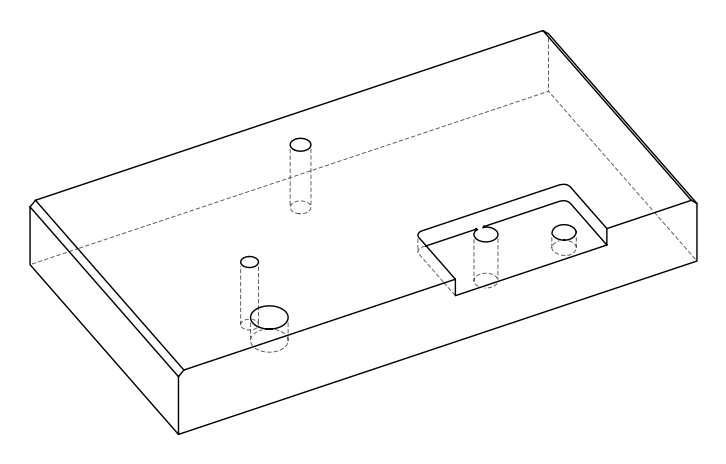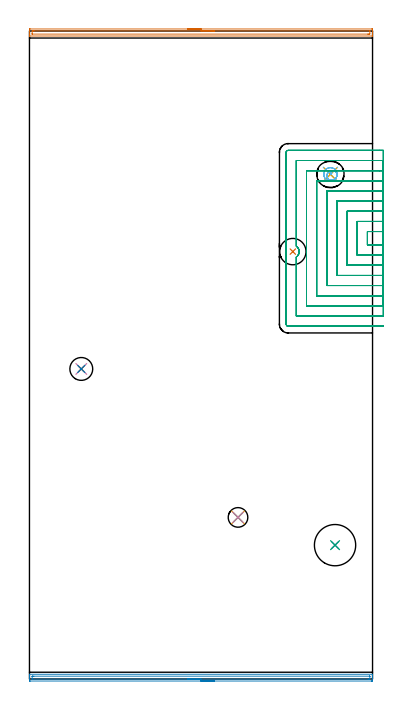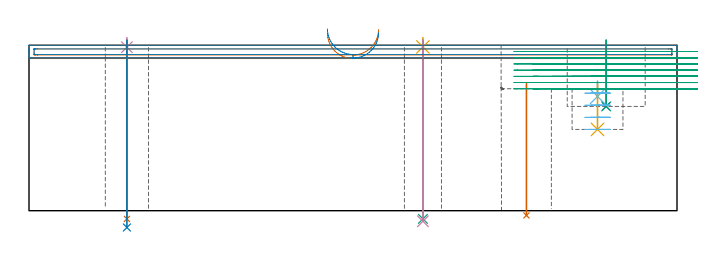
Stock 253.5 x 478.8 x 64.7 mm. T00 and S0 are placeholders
(PLAN: 15 operations, 10 tool changes, 47.1 min)
(1 INDEXABLE_INSERT_DRILL_THROUGH_HOLE_FROM_SOLID | STEP1HOLE_2 | NXT0302_010 | 0.21 min | 19285 mm3)
(2 INDEXABLE_INSERT_DRILL_BLIND_HOLE_FROM_SOLID | STEP1POCKET | NXT0302_010 | 0.11 min | 7055 mm3)
(3 DRILL_TO_ENLARGE_BLIND_HOLE | STEP1POCKET | UGT0301_381 | 0.11 min | 10389 mm3)
(4 SPOT_DRILL | STEP1HOLE | NXT0321_9005460120000 | 0.03 min | 3 mm3)
(5 SPOT_DRILL_1 | STEP1HOLE_1 | NXT0321_9005460120000 | 0.03 min | 2 mm3)
(6 SPOT_DRILL_2 | STEP1POCKET_1 | NXT0321_9005460120000 | 0.05 min | 2098 mm3)
(7 DRILL_THROUGH_HOLE_INTO_CENTER | STEP1HOLE | NXT0301_065 | 0.28 min | 4453 mm3)
(8 DRILL_TO_ENLARGE_THROUGH_HOLE | STEP1HOLE | UGT0301_292 | 0.29 min | 10018 mm3)
(9 DRILL_THROUGH_HOLE_INTO_CENTER_1 | STEP1HOLE_1 | NXT0301_065 | 0.28 min | 4458 mm3)
(10 DRILL_TO_ENLARGE_THROUGH_HOLE_1 | STEP1HOLE_1 | NXT0301_106 | 0.28 min | 6193 mm3)
(11 DRILL_BLIND_HOLE_INTO_CENTER | STEP1POCKET_1 | NXT0301_128 | 0.08 min | 1485 mm3)
(12 MILL_ROUGH_BLIND_HOLE_CONTOUR | STEP1POCKET_1 | NXT0201_013 | Spiral | 0.93 min | 6629 mm3)
(13 AREA_MILL | FG_CHAMFER_SURFACE | UGT0205_001 | 4.24 min | 3433 mm3)
(14 AREA_MILL_1 | FG_CHAMFER_SURFACE_1 | UGT0205_001 | 4.24 min | 3164 mm3)
(15 MILL_SLOT | SLOT_PARTIAL_RECTANGULAR | NXT0201_013 | Follow Part, ap 2.5, ae 75% | 35.92 min | 152993 mm3)
(TOOL NXT0302_010 | Index. Insert Drill 19.5mm [880-D1950L25-05] | D19.5 PA176 FL98 Z2)
(TOOL UGT0301_381 | Twist Drill Flat Bottom 30.5 mm | D30.5 PA180 FL175 Z2)
(TOOL NXT0321_9005460120000 | NC Spot Drill, 142deg, 12mm, Carbide, Uncoated | D12 PA142 FL30 Z2)
(TOOL NXT0301_065 | Carbide Drill 9.4mm [860.1-0940-075A1-MM 2214] | D9.4 PA140 FL98 Z2)
(TOOL UGT0301_292 | Twist Drill 16.9 mm | D16.9 PA118 FL120 Z2)
(TOOL NXT0301_106 | Carbide Drill 14.5mm [860.1-1450-073A1-MM 2214] | D14.5 PA140 FL83 Z2)
(TOOL NXT0301_128 | Carbide Drill 12mm [861.1-1200-036A1-GP GC34] | D12 PA150 FL37.4 Z2)
(TOOL NXT0201_013 | ENDMILL 10mm | D10 FL30 Z4)
(TOOL UGT0205_001 | Chamfer Mill 20 x 3 x 45 deg. | D20 FL50 Z2)
(OP 1 INDEXABLE_INSERT_DRILL_THROUGH_HOLE_FROM_SOLID)
G17 G21 G94 G90
T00 M6
G54
G17 G0 G90 X194.6 Y315.8 S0 M3
G43 Z74.7 H1
G94 G81 G98 Z-1.84 F250. R49.7
G80
M5
M2
(OP 2 INDEXABLE_INSERT_DRILL_BLIND_HOLE_FROM_SOLID)
G17 G21 G94 G90
T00 M6
G54
G17 G0 G90 X225.8 Y98.9 S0 M3
G43 Z74.7 H1
G94 G81 G98 Z40.8 F250. R66.7
G80
M5
M2
(OP 3 DRILL_TO_ENLARGE_BLIND_HOLE)
G17 G21 G94 G90
T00 M6
G54
G17 G0 G90 X225.8 Y98.9 S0 M3
G43 Z74.7 H0
G94 G81 G98 Z40.8 F250. R66.7
G80
M5
M2
(OP 4 SPOT_DRILL)
G17 G21 G94 G90
T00 M6
G54
G17 G0 G90 X38.3 Y229.1 S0 M3
G43 Z74.7 H0
G94 G81 G98 Z63.973 F250. R67.7
G80
M5
M2
(OP 5 SPOT_DRILL_1)
G17 G21 G94 G90
T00 M6
G54
G17 G0 G90 X154.1 Y119.4 S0 M3
G43 Z74.7 H0
G94 G81 G98 Z64.072 F250. R67.7
G80
M5
M2
(OP 6 SPOT_DRILL_2)
G17 G21 G94 G90
T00 M6
G54
G17 G0 G90 X222.4 Y372.9 S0 M3
G43 Z74.7 H0
G94 G81 G98 Z44.7 F250. R50.7
G80
M5
M2
(OP 7 DRILL_THROUGH_HOLE_INTO_CENTER)
G17 G21 G94 G90
T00 M6
G54
G17 G0 G90 X38.3 Y229.1 S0 M3
G43 Z74.7 H1
G94 G73 G98 Z-3.211 F250. Q8.489 R66.7
G80
M5
M2
(OP 8 DRILL_TO_ENLARGE_THROUGH_HOLE)
G17 G21 G94 G90
T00 M6
G54
G17 G0 G90 X38.3 Y229.1 S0 M3
G43 Z74.7 H0
G94 G73 G98 Z-6.577 F250. Q14.255 R66.7
G80
M5
M2
(OP 9 DRILL_THROUGH_HOLE_INTO_CENTER_1)
G17 G21 G94 G90
T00 M6
G54
G17 G0 G90 X154.1 Y119.4 S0 M3
G43 Z74.7 H1
G94 G73 G98 Z-3.211 F250. Q8.489 R66.7
G80
M5
M2
(OP 10 DRILL_TO_ENLARGE_THROUGH_HOLE_1)
G17 G21 G94 G90
T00 M6
G54
G17 G0 G90 X154.1 Y119.4 S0 M3
G43 Z74.7 H1
G94 G73 G98 Z-4.139 F250. Q13.768 R66.7
G80
M5
M2
(OP 11 DRILL_BLIND_HOLE_INTO_CENTER)
G17 G21 G94 G90
T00 M6
G54
G17 G0 G90 X222.4 Y372.9 S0 M3
G43 Z74.7 H1
G94 G81 G98 Z31.8 F250. R49.7
G80
M5
M2
(OP 12 MILL_ROUGH_BLIND_HOLE_CONTOUR)
G17 G21 G94 G90
T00 M6
G54
G17 G0 G90 X222.4 Y372.9 S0 M3
G43 Z74.7 H0
Z45.975
G94 G3 X222.428 Y374.684 R0.892 F250.
X219.926 Y372.978 R2.57
X222.851 Y368.59 R3.288
X227.34 Y372.589 R4.274
X222.711 Y377.84 R4.95
X227.34 Y372.589 R-4.95
X225.026 Y375.215 R2.475
X222.4 Y372.9 R2.475
G0 Z41.25
G3 X222.428 Y374.684 R0.892
X219.926 Y372.978 R2.57
X222.851 Y368.59 R3.288
X227.34 Y372.589 R4.274
X222.711 Y377.84 R4.95
X227.34 Y372.589 R-4.95
X225.026 Y375.215 R2.475
X222.4 Y372.9 R2.475
G0 Z36.525
G3 X222.428 Y374.684 R0.892
X219.926 Y372.978 R2.57
X222.851 Y368.59 R3.288
X227.34 Y372.589 R4.274
X222.711 Y377.84 R4.95
X227.34 Y372.589 R-4.95
X225.026 Y375.215 R2.475
X222.4 Y372.9 R2.475
G0 Z31.8
G3 X222.428 Y374.684 R0.892
X219.926 Y372.978 R2.57
X222.851 Y368.59 R3.288
X227.34 Y372.589 R4.274
X222.711 Y377.84 R4.95
X227.34 Y372.589 R-4.95
X225.026 Y375.215 R2.475
X222.4 Y372.9 R2.475
G0 Z74.7
M5
M2
(OP 13 AREA_MILL)
G17 G21 G94 G90
T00 M6
G54
G17 G0 G90 X116.75 Y480.3 S1061 M3
G43 Z74.7 H0
Z69.5
G94 G1 X116.788 Z68.629 F250.
X116.902 Z67.764
X117.091 Z66.912
X117.353 Z66.08
X117.687 Z65.274
X118.09 Z64.5
X118.558 Z63.764
X119.09 Z63.072
X119.679 Z62.429
X120.322 Z61.84
X121.014 Z61.309
X121.75 Z60.84
X122.524 Z60.437
X123.33 Z60.103
X124.162 Z59.841
X125.013 Z59.652
X125.878 Z59.538
X126.75 Z59.5
X252.907 Y480.299 Z59.501
X253.313 Y480.296 Z59.502
X253.49 Y480.291 Z59.505
X253.5 Y479.895 Z59.9
Y479.601 Z60.194
Y479.017 Z60.777
Y478.429 Z61.368
Y478.139 Z61.658
Y476.383 Z63.412
Y475.803 Z63.996
Y475.367 Z64.432
X253.498 Y475.232 Z64.561
X253.49 Y475.102 Z64.688
X253.353 Y475.1 Z64.7
X0.147
X0.01 Y475.102 Z64.689
X0.002 Y475.232 Z64.561
X0. Y475.367 Z64.432
Y475.803 Z63.996
Y476.383 Z63.412
Y478.429 Z61.368
Y479.017 Z60.777
Y479.601 Z60.194
X0.003 Y479.895 Z59.9
X0.01 Y480.291 Z59.505
X0.187 Y480.296 Z59.502
X0.593 Y480.3 Z59.5
X126.75
Y478.886 Z60.914
X251.258 Y478.885 Z60.915
X251.469 Y478.881 Z60.919
X251.487 Y478.879 Z60.921
X251.493 Y478.866 Z60.934
X251.498 Y478.84 Z60.96
X251.499 Y478.814 Z60.986
X251.5 Y478.647 Z61.153
X251.498 Y476.893 Z62.907
X251.49 Y476.527 Z63.273
X251.124 Y476.518 Z63.282
X250.989 Y476.516 Z63.284
X250.232 Y476.514 Z63.286
X250.099
X2.242 Y476.515 Z63.285
X2.031 Y476.519 Z63.281
X2.013 Y476.521 Z63.279
X2.007 Y476.534 Z63.266
X2.002 Y476.56 Z63.24
X2.001 Y476.586 Z63.214
X2. Y476.753 Z63.047
X2.002 Y478.507 Z61.293
X2.01 Y478.873 Z60.927
X2.376 Y478.882 Z60.918
X2.511 Y478.884 Z60.916
X3.268 Y478.886 Z60.914
X3.401
X126.75
X127.622 Z60.952
X128.486 Z61.066
X129.338 Z61.255
X130.17 Z61.517
X130.976 Z61.851
X131.75 Z62.254
X132.486 Z62.723
X133.178 Z63.254
X133.821 Z63.843
X134.41 Z64.486
X134.941 Z65.178
X135.41 Z65.914
X135.813 Z66.688
X136.147 Z67.494
X136.409 Z68.326
X136.598 Z69.178
X136.712 Z70.043
X136.75 Z70.914
G0 Z74.7
M5
M2
(OP 14 AREA_MILL_1)
G17 G21 G94 G90
T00 M6
G54
G17 G0 G90 X136.75 Y-1.5 S1061 M3
G43 Z74.7 H0
Z69.7
G94 G1 X136.712 Z68.828 F250.
X136.598 Z67.964
X136.409 Z67.112
X136.147 Z66.28
X135.813 Z65.474
X135.41 Z64.7
X134.942 Z63.964
X134.41 Z63.272
X133.821 Z62.629
X133.178 Z62.04
X132.486 Z61.508
X131.75 Z61.04
X130.976 Z60.637
X130.17 Z60.303
X129.338 Z60.041
X128.486 Z59.852
X127.622 Z59.738
X126.75 Z59.7
X0.593
X0.269 Y-1.497
X0.01 Y-1.492 Z59.703
X0. Y-1.18 Z60.015
Y-0.888 Z60.307
Y-0.308 Z60.886
Y0.276 Z61.473
Y0.564 Z61.761
Y1.148 Z62.345
Y1.436 Z62.632
Y2.012 Z63.212
Y2.308 Z63.507
Y3.289 Z64.488
X0.002 Y3.396 Z64.588
X0.01 Y3.497 Z64.688
X0.147 Y3.5 Z64.7
X253.353
X253.49 Y3.497 Z64.688
X253.498 Y3.396 Z64.588
X253.5 Y3.289 Z64.488
Y2.604 Z63.803
Y2.012 Z63.212
Y1.436 Z62.632
Y1.148 Z62.345
Y0.564 Z61.761
Y0.276 Z61.473
Y-0.308 Z60.886
Y-0.888 Z60.307
X253.497 Y-1.18 Z60.015
X253.49 Y-1.492 Z59.703
X253.231 Y-1.497 Z59.7
X252.907 Y-1.5
X252.58
X126.75
Y-0.086 Z61.114
X2.376 Y-0.085 Z61.115
X2.147 Y-0.084 Z61.116
X2.04 Y-0.081 Z61.119
X2.017 Y-0.079 Z61.121
X2.01 Y-0.07 Z61.13
X2.006 Y-0.05 Z61.15
X2.001 Y0.059 Z61.259
Y1.803 Z63.003
X2.003 Y1.927 Z63.127
X2.008 Y2.024 Z63.224
X2.012 Y2.079 Z63.279
X2.045 Y2.08 Z63.28
X2.376 Y2.084 Z63.284
X2.604 Y2.085 Z63.285
X3.268 Y2.086 Z63.286
X251.124 Y2.085 Z63.285
X251.353 Y2.084 Z63.284
X251.46 Y2.081 Z63.281
X251.483 Y2.079 Z63.279
X251.49 Y2.07 Z63.27
X251.494 Y2.05 Z63.25
X251.499 Y1.941 Z63.141
Y0.196 Z61.396
X251.497 Y0.073 Z61.273
X251.492 Y-0.024 Z61.176
X251.488 Y-0.079 Z61.121
X251.455 Y-0.08 Z61.12
X251.124 Y-0.084 Z61.116
X250.896 Y-0.085 Z61.115
X250.232 Y-0.086 Z61.114
X126.75
X125.878 Z61.152
X125.014 Z61.266
X124.162 Z61.455
X123.33 Z61.717
X122.524 Z62.051
X121.75 Z62.454
X121.014 Z62.923
X120.322 Z63.454
X119.679 Z64.043
X119.09 Z64.686
X118.558 Z65.378
X118.09 Z66.114
X117.687 Z66.888
X117.353 Z67.694
X117.091 Z68.526
X116.902 Z69.378
X116.788 Z70.243
X116.75 Z71.114
G0 Z74.7
M5
M2
(OP 15 MILL_SLOT)
G17 G21 G94 G90
T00 M6
G54
G17 G0 G90 X261.5 Y330.6 S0 M3
G43 Z74.7 H0
Z62.271
G94 G1 X258.5 F250.
X249.7 F500.
Y320.7
X258.5
X261.5 F250.
Y338.1
X258.5
X242.2 F500.
Y313.2
X258.5
X261.5 F250.
Y345.6
X258.5
X234.7 F500.
Y305.7
X258.5
X261.5 F250.
Y353.1
X258.5
X227.2 F500.
Y298.2
X258.5
X261.5 F250.
Y360.6
X258.5
X219.7 F500.
Y290.7
X258.5
X261.5 F250.
Y368.1
X258.5
X223.548 F500.
X223.125 Y367.998
X222.14 Y367.951
X221.965 Y367.966
X221.235 Y368.094
X221.214 Y368.1
X212.2
Y283.2
X258.5
X261.5 F250.
Y375.6
X258.5
X226.546 F500.
X223.546 F250.
X221.262
X218.262
X204.7 F500.
Y275.7
X258.5
X261.5 F250.
Y383.1
X258.5
X197.2 F500.
Y319.763
X197.316 Y319.695
G2 X198.932 Y313.866 R4.767
X198.778 Y313.551 R4.767
G1 X198.615 Y313.265
X198.576 Y313.205
X198.168 Y312.679
X197.673 Y312.19
X197.2 Y311.832
Y268.2
X258.5
X261.5 F250.
Y390.6
X258.5
X191.1 F500.
G3 X189.7 Y389.2 R1.4
G1 Y262.1
G3 X191.1 Y260.7 R1.4
G1 X258.5
X261.5 F250.
G0 Y330.6 Z59.843
G1 X258.5
X249.7 F500.
Y320.7
X258.5
X261.5 F250.
Y338.1
X258.5
X242.2 F500.
Y313.2
X258.5
X261.5 F250.
Y345.6
X258.5
X234.7 F500.
Y305.7
X258.5
X261.5 F250.
Y353.1
X258.5
X227.2 F500.
Y298.2
X258.5
X261.5 F250.
Y360.6
X258.5
X219.7 F500.
Y290.7
X258.5
X261.5 F250.
Y368.1
X258.5
X223.549 F500.
X223.125 Y367.998
X222.14 Y367.951
X221.965 Y367.966
X221.235 Y368.094
X221.214 Y368.1
X212.2
Y283.2
X258.5
X261.5 F250.
Y375.6
X258.5
X226.546 F500.
X223.546 F250.
X221.262
X218.262
X204.7 F500.
Y275.7
X258.5
X261.5 F250.
Y383.1
X258.5
X197.2 F500.
Y319.763
X197.316 Y319.695
G2 X198.778 Y313.551 R4.767
G1 X198.615 Y313.265
X198.576 Y313.206
X198.167 Y312.679
X197.671 Y312.188
X197.2 Y311.832
Y268.2
X258.5
X261.5 F250.
Y390.6
X258.5
X191.1 F500.
G3 X189.7 Y389.2 R1.4
G1 Y262.1
G3 X191.1 Y260.7 R1.4
G1 X258.5
X261.5 F250.
G0 Y330.6 Z57.414
G1 X258.5
X249.7 F500.
Y320.7
X258.5
X261.5 F250.
Y338.1
X258.5
X242.2 F500.
Y313.2
X258.5
X261.5 F250.
Y345.6
X258.5
X234.7 F500.
Y305.7
X258.5
X261.5 F250.
Y353.1
X258.5
X227.2 F500.
Y298.2
X258.5
X261.5 F250.
Y360.6
X258.5
X219.7 F500.
Y290.7
X258.5
X261.5 F250.
Y368.1
X258.5
X223.549 F500.
X223.125 Y367.998
X222.14 Y367.951
X221.965 Y367.966
X221.235 Y368.094
X221.214 Y368.1
X212.2
Y283.2
X258.5
X261.5 F250.
Y375.6
X258.5
X226.546 F500.
X223.546 F250.
X221.262
X218.262
X204.7 F500.
Y275.7
X258.5
X261.5 F250.
Y383.1
X258.5
X197.2 F500.
Y319.763
X197.316 Y319.695
G2 X198.778 Y313.551 R4.767
G1 X198.615 Y313.265
X198.576 Y313.206
X198.167 Y312.678
X197.668 Y312.187
X197.2 Y311.832
Y268.2
X258.5
X261.5 F250.
Y390.6
X258.5
X191.1 F500.
G3 X189.7 Y389.2 R1.4
G1 Y262.1
G3 X191.1 Y260.7 R1.4
G1 X258.5
X261.5 F250.
G0 Y330.6 Z54.986
G1 X258.5
X249.7 F500.
Y320.7
X258.5
X261.5 F250.
Y338.1
X258.5
X242.2 F500.
Y313.2
X258.5
X261.5 F250.
Y345.6
X258.5
X234.7 F500.
Y305.7
X258.5
X261.5 F250.
Y353.1
X258.5
X227.2 F500.
Y298.2
X258.5
X261.5 F250.
Y360.6
X258.5
X219.7 F500.
Y290.7
X258.5
X261.5 F250.
Y368.1
X258.5
X223.549 F500.
X223.125 Y367.998
X222.14 Y367.951
X221.965 Y367.966
X221.235 Y368.094
X221.214 Y368.1
X212.2
Y283.2
X258.5
X261.5 F250.
Y375.6
X258.5
X226.546 F500.
X223.546 F250.
X221.263
X218.263
X204.7 F500.
Y275.7
X258.5
X261.5 F250.
Y383.1
X258.5
X197.2 F500.
Y319.763
X197.316 Y319.695
G2 X198.778 Y313.551 R4.767
G1 X198.615 Y313.265
G2 X197.2 Y311.832 R5.095
G1 Y268.2
X258.5
X261.5 F250.
Y390.6
X258.5
X191.1 F500.
G3 X189.7 Y389.2 R1.4
G1 Y262.1
G3 X191.1 Y260.7 R1.4
G1 X258.5
X261.5 F250.
G0 Y330.6 Z52.557
G1 X258.5
X249.7 F500.
Y320.7
X258.5
X261.5 F250.
Y338.1
X258.5
X242.2 F500.
Y313.2
X258.5
X261.5 F250.
Y345.6
X258.5
X234.7 F500.
Y305.7
X258.5
X261.5 F250.
Y353.1
X258.5
X227.2 F500.
Y298.2
X258.5
X261.5 F250.
Y360.6
X258.5
X219.7 F500.
Y290.7
X258.5
X261.5 F250.
Y368.1
X258.5
X223.549 F500.
X223.125 Y367.998
X222.14 Y367.951
X221.965 Y367.966
X221.235 Y368.094
X221.214 Y368.1
X212.2
Y283.2
X258.5
X261.5 F250.
Y375.6
X258.5
X226.546 F500.
X223.546 F250.
X221.263
X218.263
X204.7 F500.
Y275.7
X258.5
X261.5 F250.
Y383.1
X258.5
X197.2 F500.
Y319.763
X197.316 Y319.695
G2 X198.778 Y313.551 R4.767
G1 X198.615 Y313.265
X198.577 Y313.207
X198.166 Y312.679
X197.672 Y312.189
X197.2 Y311.832
Y268.2
X258.5
X261.5 F250.
Y390.6
X258.5
X191.1 F500.
G3 X189.7 Y389.2 R1.4
G1 Y262.1
G3 X191.1 Y260.7 R1.4
G1 X258.5
X261.5 F250.
G0 Y330.6 Z50.129
G1 X258.5
X249.7 F500.
Y320.7
X258.5
X261.5 F250.
Y338.1
X258.5
X242.2 F500.
Y313.2
X258.5
X261.5 F250.
Y345.6
X258.5
X234.7 F500.
Y305.7
X258.5
X261.5 F250.
Y353.1
X258.5
X227.2 F500.
Y298.2
X258.5
X261.5 F250.
Y360.6
X258.5
X219.7 F500.
Y290.7
X258.5
X261.5 F250.
Y368.1
X258.5
X223.549 F500.
X223.125 Y367.998
X222.14 Y367.951
X221.965 Y367.966
X221.235 Y368.094
X221.214 Y368.1
X212.2
Y283.2
X258.5
X261.5 F250.
Y375.6
X258.5
X226.546 F500.
X223.546 F250.
X221.263
X218.263
X204.7 F500.
Y275.7
X258.5
X261.5 F250.
Y383.1
X258.5
X197.2 F500.
Y319.763
X197.316 Y319.695
G2 X198.778 Y313.551 R4.767
G1 X198.615 Y313.265
X198.577 Y313.207
X198.166 Y312.678
X197.672 Y312.189
X197.2 Y311.832
Y268.2
X258.5
X261.5 F250.
Y390.6
X258.5
X191.1 F500.
G3 X189.7 Y389.2 R1.4
G1 Y262.1
G3 X191.1 Y260.7 R1.4
G1 X258.5
X261.5 F250.
G0 Y330.6 Z47.7
G1 X258.5
X249.7 F500.
Y320.7
X258.5
X261.5 F250.
Y338.1
X258.5
X242.2 F500.
Y313.2
X258.5
X261.5 F250.
Y345.6
X258.5
X234.7 F500.
Y305.7
X258.5
X261.5 F250.
Y353.1
X258.5
X227.2 F500.
Y298.2
X258.5
X261.5 F250.
Y360.6
X258.5
X219.7 F500.
Y290.7
X258.5
X261.5 F250.
Y368.1
X258.5
X223.549 F500.
X223.125 Y367.998
X222.14 Y367.951
X221.965 Y367.966
X221.235 Y368.094
X221.214 Y368.1
X212.2
Y283.2
X258.5
X261.5 F250.
Y375.6
X258.5
X226.546 F500.
X223.546 F250.
X221.262
X218.262
X204.7 F500.
Y275.7
X258.5
X261.5 F250.
Y383.1
X258.5
X197.2 F500.
Y319.763
X197.316 Y319.695
G2 X198.778 Y313.551 R4.767
G1 X198.615 Y313.265
X198.576 Y313.205
X198.168 Y312.679
X197.673 Y312.19
X197.2 Y311.832
Y268.2
X258.5
X261.5 F250.
Y390.6
X258.5
X191.1 F500.
G3 X189.7 Y389.2 R1.4
G1 Y262.1
G3 X191.1 Y260.7 R1.4
G1 X258.5
X261.5 F250.
G0 Z74.7
M5
M2
